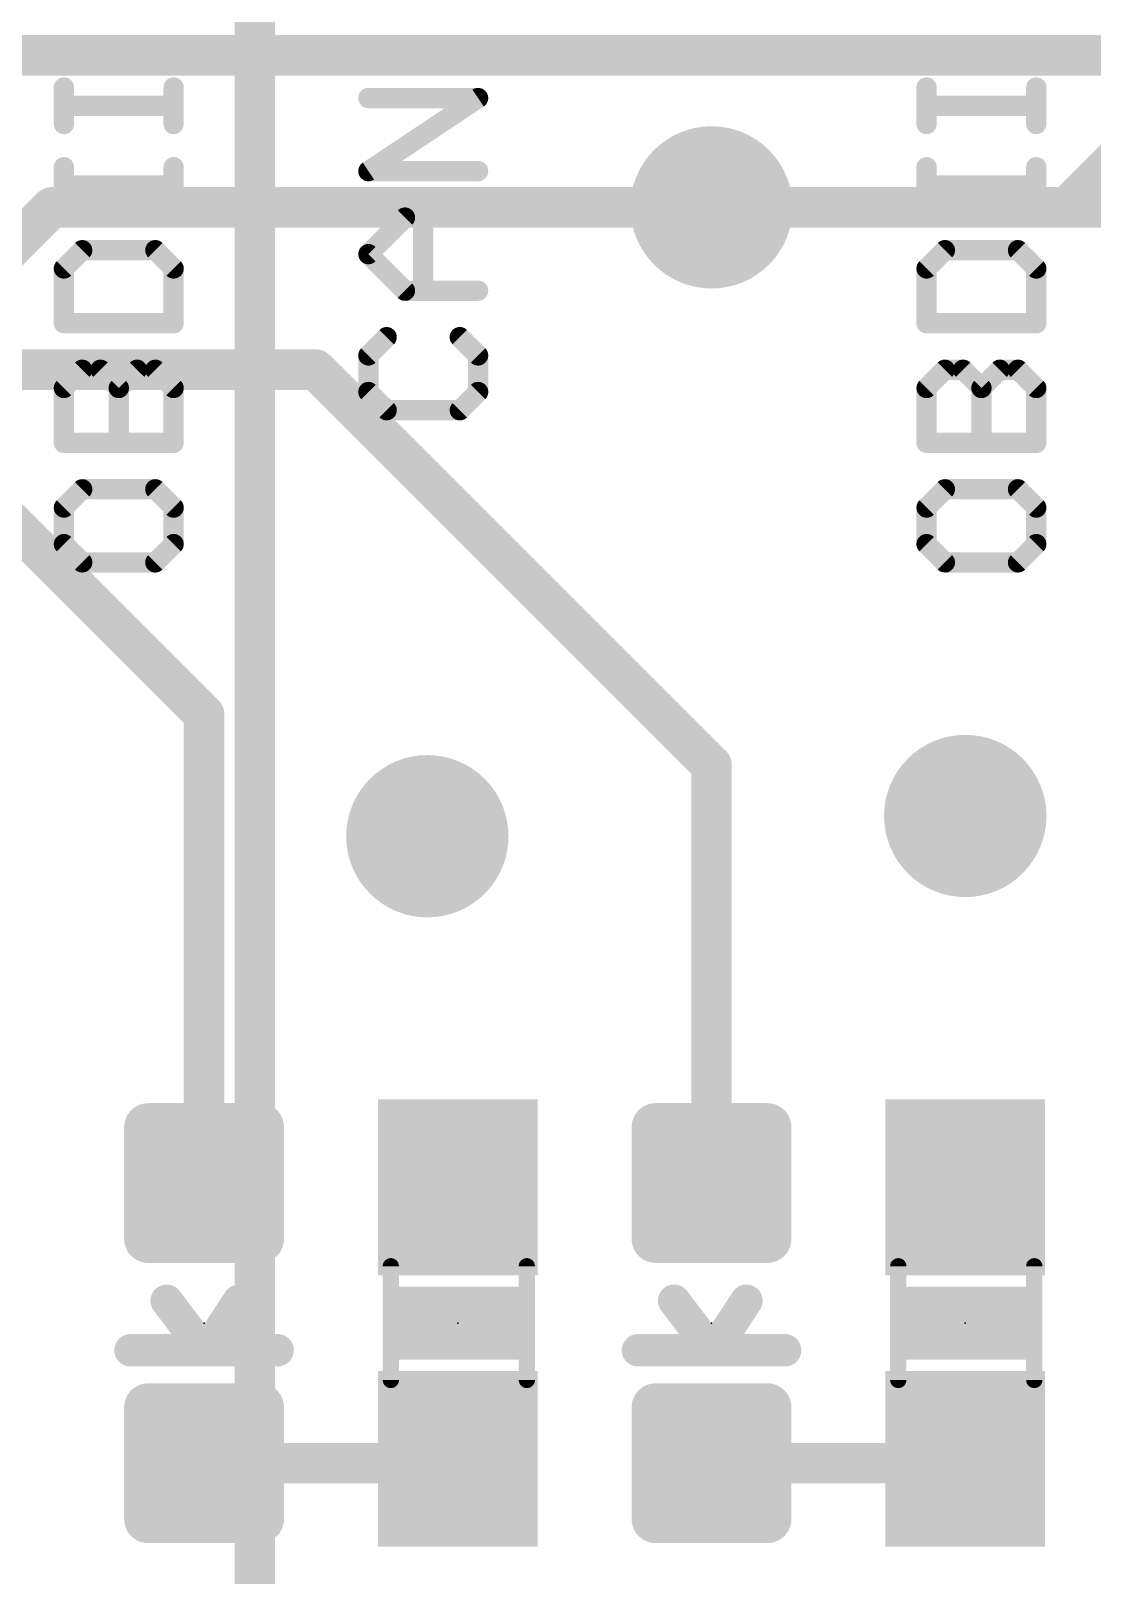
# Model space of a CAD drawing. Extents: x -28 to 79, y -27 to 67.
# Drawn here: x 25.27 to 31.91, y 35.25 to 44.92 of the extents above; entities that cross this region are included whole.
import ezdxf

# ---------------------------------------------------------------- set-up
doc = ezdxf.new("R2010")
doc.units = 0
for name, color, linetype in [('1', 12, 'CONTINUOUS'), ('16', 132, 'CONTINUOUS'), ('18', 110, 'CONTINUOUS'), ('21', 41, 'CONTINUOUS'), ('23', 53, 'CONTINUOUS'), ('51', 53, 'CONTINUOUS')]:
    doc.layers.add(name, color=color, linetype=linetype)

# ---------------------------------------------------------------- blocks, each defined once
blk = doc.blocks.new('RECT160000X160000R30')
at = {"const_width": 0.15}
blk.add_lwpolyline([(0.425, -0.35), (0.425, 0.35, 0.4142), (0.35, 0.425), (-0.35, 0.425, 0.4142), (-0.425, 0.35), (-0.425, -0.35, 0.4142), (-0.35, -0.425), (0.35, -0.425, 0.4142)], format="xyb", close=True, dxfattribs=at)
blk.add_solid([(-0.3754, -0.3754), (0.3754, -0.3754), (-0.3754, 0.3754), (0.3754, 0.3754)])
blk = doc.blocks.new('RECT')
blk.add_solid([(-0.5, -0.5), (0.5, -0.5), (-0.5, 0.5), (0.5, 0.5)])
blk = doc.blocks.new('ROUNDV')
at = {"const_width": 0.5}
blk.add_lwpolyline([(0, -0.25, 1), (0, 0.25, 1), (0, -0.25)], format="xyb", dxfattribs=at)

msp = doc.modelspace()

# ---------------------------------------------------------------- linework, layer by layer
at = {"layer": '1', "const_width": 0.254}
for points in [[(32.0675, 44.1325), (31.75, 43.815)], [(31.75, 43.815), (29.5275, 43.815)], [(27.051, 42.799), (9.779, 42.799)], [(27.051, 42.799), (29.5275, 40.3225)], [(24.8285, 42.164), (26.3525, 40.64)], [(26.3525, 40.64), (26.3525, 37.707)], [(29.5275, 40.3225), (29.5275, 37.707)], [(26.3525, 35.953), (27.913, 35.953)], [(27.913, 35.953), (27.94, 35.98)], [(29.5275, 35.953), (31.088, 35.953)], [(31.088, 35.953), (31.115, 35.98)]]:
    msp.add_lwpolyline(points, dxfattribs=at)
at = {"layer": '1', "const_width": 0.127}
for points in [[(29.5275, 43.8785, 1), (29.5275, 43.7515)], [(31.7051, 43.8599, 1), (31.7949, 43.7701)], [(31.75, 43.7515, 1), (31.75, 43.8785)], [(27.0959, 42.8439, 1), (27.0061, 42.7541)], [(27.051, 42.7355, 1), (27.051, 42.8625)], [(26.416, 40.64, 1), (26.289, 40.64)], [(26.3076, 40.5951, 1), (26.3974, 40.6849)], [(29.591, 40.3225, 1), (29.464, 40.3225)], [(29.4826, 40.2776, 1), (29.5724, 40.3674)], [(26.289, 37.707, 1), (26.416, 37.707)], [(29.464, 37.707, 1), (29.591, 37.707)], [(26.3525, 36.0165, 1), (26.3525, 35.8895)], [(27.8681, 35.9979, 1), (27.9579, 35.9081)], [(27.9849, 35.9351, 1), (27.8951, 36.0249)], [(27.913, 35.8895, 1), (27.913, 36.0165)], [(29.5275, 36.0165, 1), (29.5275, 35.8895)], [(31.0431, 35.9979, 1), (31.1329, 35.9081)], [(31.1599, 35.9351, 1), (31.0701, 36.0249)], [(31.088, 35.8895, 1), (31.088, 36.0165)]]:
    msp.add_lwpolyline(points, format="xyb", dxfattribs=at)
at = {"layer": '16', "const_width": 0.254}
for points in [[(19.2405, 44.7675), (41.5925, 44.7675)], [(22.86, 41.275), (25.4, 43.815)], [(25.4, 43.815), (29.5275, 43.815)], [(39.37, 43.815), (29.5275, 43.815)]]:
    msp.add_lwpolyline(points, dxfattribs=at)
at = {"layer": '16', "const_width": 0.127}
for points in [[(25.4, 43.8785, 1), (25.4, 43.7515)], [(25.4449, 43.7701, 1), (25.3551, 43.8599)], [(29.5275, 43.8785, 1), (29.5275, 43.7515)], [(29.5275, 43.7515, 1), (29.5275, 43.8785)]]:
    msp.add_lwpolyline(points, format="xyb", dxfattribs=at)
at = {"layer": '21'}
for points, const_width in [([(25.4756, 44.3367), (25.4756, 44.5655)], 0.127), ([(26.162, 44.3367), (26.162, 44.5655)], 0.127), ([(30.8731, 44.3367), (30.8731, 44.5655)], 0.127), ([(31.5595, 44.3367), (31.5595, 44.5655)], 0.127), ([(26.162, 44.4511), (25.4756, 44.4511)], 0.127), ([(27.3806, 44.0418), (28.067, 44.4994)], 0.127), ([(28.067, 44.4994), (27.3806, 44.4994)], 0.127), ([(31.5595, 44.4511), (30.8731, 44.4511)], 0.127), ([(25.4756, 43.8377), (25.4756, 44.0665)], 0.127), ([(26.162, 43.8377), (26.162, 44.0665)], 0.127), ([(28.067, 44.0418), (27.3806, 44.0418)], 0.127), ([(30.8731, 43.8377), (30.8731, 44.0665)], 0.127), ([(31.5595, 43.8377), (31.5595, 44.0665)], 0.127), ([(26.162, 43.9521), (25.4756, 43.9521)], 0.127), ([(31.5595, 43.9521), (30.8731, 43.9521)], 0.127), ([(27.3806, 43.5222), (27.6094, 43.751)], 0.127), ([(27.6094, 43.751), (28.067, 43.751)], 0.127), ([(27.7238, 43.2934), (27.7238, 43.751)], 0.127), ([(25.59, 43.5469), (25.4756, 43.4325)], 0.127), ([(26.0476, 43.5469), (25.59, 43.5469)], 0.127), ([(26.162, 43.4325), (26.0476, 43.5469)], 0.127), ([(30.9875, 43.5469), (30.8731, 43.4325)], 0.127), ([(31.4451, 43.5469), (30.9875, 43.5469)], 0.127), ([(31.5595, 43.4325), (31.4451, 43.5469)], 0.127), ([(27.6094, 43.2934), (27.3806, 43.5222)], 0.127), ([(25.4756, 43.4325), (25.4756, 43.0893)], 0.127), ([(26.162, 43.0893), (26.162, 43.4325)], 0.127), ([(30.8731, 43.4325), (30.8731, 43.0893)], 0.127), ([(31.5595, 43.0893), (31.5595, 43.4325)], 0.127), ([(28.067, 43.2934), (27.6094, 43.2934)], 0.127), ([(25.4756, 43.0893), (26.162, 43.0893)], 0.127), ([(30.8731, 43.0893), (31.5595, 43.0893)], 0.127), ([(27.495, 43.0026), (27.3806, 42.8882)], 0.127), ([(28.067, 42.8882), (27.9526, 43.0026)], 0.127), ([(27.3806, 42.8882), (27.3806, 42.6594)], 0.127), ([(28.067, 42.6594), (28.067, 42.8882)], 0.127), ([(25.4756, 42.6841), (25.59, 42.7985)], 0.127), ([(25.59, 42.7985), (25.7044, 42.7985)], 0.127), ([(25.7044, 42.7985), (25.8188, 42.6841)], 0.127), ([(25.8188, 42.6841), (25.9332, 42.7985)], 0.127), ([(25.9332, 42.7985), (26.0476, 42.7985)], 0.127), ([(26.0476, 42.7985), (26.162, 42.6841)], 0.127), ([(30.8731, 42.6841), (30.9875, 42.7985)], 0.127), ([(30.9875, 42.7985), (31.1019, 42.7985)], 0.127), ([(31.1019, 42.7985), (31.2163, 42.6841)], 0.127), ([(31.2163, 42.6841), (31.3307, 42.7985)], 0.127), ([(31.3307, 42.7985), (31.4451, 42.7985)], 0.127), ([(31.4451, 42.7985), (31.5595, 42.6841)], 0.127), ([(25.4756, 42.3409), (25.4756, 42.6841)], 0.127), ([(25.8188, 42.3409), (25.8188, 42.6841)], 0.127), ([(26.162, 42.6841), (26.162, 42.3409)], 0.127), ([(30.8731, 42.3409), (30.8731, 42.6841)], 0.127), ([(31.2163, 42.3409), (31.2163, 42.6841)], 0.127), ([(31.5595, 42.6841), (31.5595, 42.3409)], 0.127), ([(27.3806, 42.6594), (27.495, 42.545)], 0.127), ([(27.9526, 42.545), (28.067, 42.6594)], 0.127), ([(27.495, 42.545), (27.9526, 42.545)], 0.127), ([(26.162, 42.3409), (25.4756, 42.3409)], 0.127), ([(31.5595, 42.3409), (30.8731, 42.3409)], 0.127), ([(25.59, 42.0501), (25.4756, 41.9357)], 0.127), ([(26.0476, 42.0501), (25.59, 42.0501)], 0.127), ([(26.162, 41.9357), (26.0476, 42.0501)], 0.127), ([(30.9875, 42.0501), (30.8731, 41.9357)], 0.127), ([(31.4451, 42.0501), (30.9875, 42.0501)], 0.127), ([(31.5595, 41.9357), (31.4451, 42.0501)], 0.127), ([(25.4756, 41.9357), (25.4756, 41.7069)], 0.127), ([(26.162, 41.7069), (26.162, 41.9357)], 0.127), ([(30.8731, 41.9357), (30.8731, 41.7069)], 0.127), ([(31.5595, 41.7069), (31.5595, 41.9357)], 0.127), ([(25.4756, 41.7069), (25.59, 41.5925)], 0.127), ([(26.0476, 41.5925), (26.162, 41.7069)], 0.127), ([(30.8731, 41.7069), (30.9875, 41.5925)], 0.127), ([(31.4451, 41.5925), (31.5595, 41.7069)], 0.127), ([(25.59, 41.5925), (26.0476, 41.5925)], 0.127), ([(30.9875, 41.5925), (31.4451, 41.5925)], 0.127), ([(26.3525, 36.66), (26.1187, 36.97)], 0.2032), ([(26.3779, 36.6754), (26.5709, 36.97)], 0.2032), ([(29.5275, 36.66), (29.2937, 36.97)], 0.2032), ([(29.5529, 36.6754), (29.7459, 36.97)], 0.2032), ([(25.8925, 36.66), (26.3525, 36.66)], 0.2032), ([(26.8125, 36.66), (26.3525, 36.66)], 0.2032), ([(29.0675, 36.66), (29.5275, 36.66)], 0.2032), ([(29.9875, 36.66), (29.5275, 36.66)], 0.2032)]:
    msp.add_lwpolyline(points, dxfattribs=dict(at, const_width=const_width))
for points, const_width in [([(25.5074, 44.5655, 1), (25.4439, 44.5655)], 0.0635), ([(26.1938, 44.5655, 1), (26.1303, 44.5655)], 0.0635), ([(30.9049, 44.5655, 1), (30.8414, 44.5655)], 0.0635), ([(31.5912, 44.5655, 1), (31.5278, 44.5655)], 0.0635), ([(25.4756, 44.4828, 1), (25.4756, 44.4193)], 0.0635), ([(26.162, 44.4193, 1), (26.162, 44.4828)], 0.0635), ([(27.3806, 44.5312, 1), (27.3806, 44.4677)], 0.0635), ([(28.0846, 44.473, 1), (28.0494, 44.5258)], 0.0635), ([(28.067, 44.4677, 1), (28.067, 44.5312)], 0.0635), ([(30.8731, 44.4828, 1), (30.8731, 44.4193)], 0.0635), ([(31.5595, 44.4193, 1), (31.5595, 44.4828)], 0.0635), ([(25.4439, 44.3367, 1), (25.5074, 44.3367)], 0.0635), ([(26.1303, 44.3367, 1), (26.1938, 44.3367)], 0.0635), ([(30.8414, 44.3367, 1), (30.9049, 44.3367)], 0.0635), ([(31.5278, 44.3367, 1), (31.5912, 44.3367)], 0.0635), ([(25.5074, 44.0665, 1), (25.4439, 44.0665)], 0.0635), ([(26.1938, 44.0665, 1), (26.1303, 44.0665)], 0.0635), ([(27.3806, 44.0736, 1), (27.3806, 44.0101)], 0.0635), ([(27.363, 44.0682, 1), (27.3982, 44.0154)], 0.0635), ([(28.067, 44.0101, 1), (28.067, 44.0736)], 0.0635), ([(30.9049, 44.0665, 1), (30.8414, 44.0665)], 0.0635), ([(31.5912, 44.0665, 1), (31.5278, 44.0665)], 0.0635), ([(25.4756, 43.9839, 1), (25.4756, 43.9204)], 0.0635), ([(26.162, 43.9204, 1), (26.162, 43.9839)], 0.0635), ([(30.8731, 43.9839, 1), (30.8731, 43.9204)], 0.0635), ([(31.5595, 43.9204, 1), (31.5595, 43.9839)], 0.0635), ([(25.4439, 43.8377, 1), (25.5074, 43.8377)], 0.0635), ([(26.1303, 43.8377, 1), (26.1938, 43.8377)], 0.0635), ([(27.6094, 43.7828, 1), (27.6094, 43.7193)], 0.0635), ([(27.6319, 43.7286, 1), (27.587, 43.7735)], 0.0635), ([(27.7556, 43.751, 1), (27.6921, 43.751)], 0.0635), ([(28.067, 43.7193, 1), (28.067, 43.7828)], 0.0635), ([(30.8414, 43.8377, 1), (30.9049, 43.8377)], 0.0635), ([(31.5278, 43.8377, 1), (31.5912, 43.8377)], 0.0635), ([(25.59, 43.5787, 1), (25.59, 43.5152)], 0.0635), ([(25.6125, 43.5245, 1), (25.5676, 43.5694)], 0.0635), ([(26.0701, 43.5694, 1), (26.0252, 43.5245)], 0.0635), ([(26.0476, 43.5152, 1), (26.0476, 43.5787)], 0.0635), ([(30.9875, 43.5787, 1), (30.9875, 43.5152)], 0.0635), ([(31.01, 43.5245, 1), (30.9651, 43.5694)], 0.0635), ([(31.4676, 43.5694, 1), (31.4227, 43.5245)], 0.0635), ([(31.4451, 43.5152, 1), (31.4451, 43.5787)], 0.0635), ([(27.4031, 43.5447, 1), (27.3582, 43.4998)], 0.0635), ([(27.3582, 43.5447, 1), (27.4031, 43.4998)], 0.0635), ([(25.5074, 43.4325, 1), (25.4439, 43.4325)], 0.0635), ([(25.4532, 43.455, 1), (25.4981, 43.4101)], 0.0635), ([(26.1938, 43.4325, 1), (26.1303, 43.4325)], 0.0635), ([(26.1395, 43.4101, 1), (26.1845, 43.455)], 0.0635), ([(30.9049, 43.4325, 1), (30.8414, 43.4325)], 0.0635), ([(30.8507, 43.455, 1), (30.8956, 43.4101)], 0.0635), ([(31.5912, 43.4325, 1), (31.5278, 43.4325)], 0.0635), ([(31.537, 43.4101, 1), (31.582, 43.455)], 0.0635), ([(27.6094, 43.3252, 1), (27.6094, 43.2617)], 0.0635), ([(27.587, 43.271, 1), (27.6319, 43.3159)], 0.0635), ([(27.6921, 43.2934, 1), (27.7556, 43.2934)], 0.0635), ([(28.067, 43.2617, 1), (28.067, 43.3252)], 0.0635), ([(25.4756, 43.1211, 1), (25.4756, 43.0576)], 0.0635), ([(25.4439, 43.0893, 1), (25.5074, 43.0893)], 0.0635), ([(26.1303, 43.0893, 1), (26.1938, 43.0893)], 0.0635), ([(26.162, 43.0576, 1), (26.162, 43.1211)], 0.0635), ([(30.8731, 43.1211, 1), (30.8731, 43.0576)], 0.0635), ([(30.8414, 43.0893, 1), (30.9049, 43.0893)], 0.0635), ([(31.5278, 43.0893, 1), (31.5912, 43.0893)], 0.0635), ([(31.5595, 43.0576, 1), (31.5595, 43.1211)], 0.0635), ([(27.5175, 42.9801, 1), (27.4726, 43.025)], 0.0635), ([(27.9751, 43.025, 1), (27.9302, 42.9801)], 0.0635), ([(27.4124, 42.8882, 1), (27.3489, 42.8882)], 0.0635), ([(27.3582, 42.9106, 1), (27.4031, 42.8657)], 0.0635), ([(28.0987, 42.8882, 1), (28.0353, 42.8882)], 0.0635), ([(28.0445, 42.8657, 1), (28.0895, 42.9106)], 0.0635), ([(25.59, 42.8303, 1), (25.59, 42.7668)], 0.0635), ([(25.6125, 42.7761, 1), (25.5676, 42.821)], 0.0635), ([(25.7269, 42.821, 1), (25.682, 42.7761)], 0.0635), ([(25.7044, 42.7668, 1), (25.7044, 42.8303)], 0.0635), ([(25.9332, 42.8303, 1), (25.9332, 42.7668)], 0.0635), ([(25.9557, 42.7761, 1), (25.9108, 42.821)], 0.0635), ([(26.0701, 42.821, 1), (26.0252, 42.7761)], 0.0635), ([(26.0476, 42.7668, 1), (26.0476, 42.8303)], 0.0635), ([(30.9875, 42.8303, 1), (30.9875, 42.7668)], 0.0635), ([(31.01, 42.7761, 1), (30.9651, 42.821)], 0.0635), ([(31.1244, 42.821, 1), (31.0795, 42.7761)], 0.0635), ([(31.1019, 42.7668, 1), (31.1019, 42.8303)], 0.0635), ([(31.3307, 42.8303, 1), (31.3307, 42.7668)], 0.0635), ([(31.3532, 42.7761, 1), (31.3083, 42.821)], 0.0635), ([(31.4676, 42.821, 1), (31.4227, 42.7761)], 0.0635), ([(31.4451, 42.7668, 1), (31.4451, 42.8303)], 0.0635), ([(25.5074, 42.6841, 1), (25.4439, 42.6841)], 0.0635), ([(25.4532, 42.7066, 1), (25.4981, 42.6617)], 0.0635), ([(25.8506, 42.6841, 1), (25.7871, 42.6841)], 0.0635), ([(25.7964, 42.7066, 1), (25.8413, 42.6617)], 0.0635), ([(25.7964, 42.6617, 1), (25.8413, 42.7066)], 0.0635), ([(26.1938, 42.6841, 1), (26.1303, 42.6841)], 0.0635), ([(26.1395, 42.6617, 1), (26.1845, 42.7066)], 0.0635), ([(30.9049, 42.6841, 1), (30.8414, 42.6841)], 0.0635), ([(30.8507, 42.7066, 1), (30.8956, 42.6617)], 0.0635), ([(31.2481, 42.6841, 1), (31.1846, 42.6841)], 0.0635), ([(31.1939, 42.7066, 1), (31.2388, 42.6617)], 0.0635), ([(31.1939, 42.6617, 1), (31.2388, 42.7066)], 0.0635), ([(31.5912, 42.6841, 1), (31.5278, 42.6841)], 0.0635), ([(31.537, 42.6617, 1), (31.582, 42.7066)], 0.0635), ([(27.4031, 42.6818, 1), (27.3582, 42.6369)], 0.0635), ([(27.3489, 42.6594, 1), (27.4124, 42.6594)], 0.0635), ([(28.0353, 42.6594, 1), (28.0987, 42.6594)], 0.0635), ([(28.0895, 42.6369, 1), (28.0445, 42.6818)], 0.0635), ([(27.495, 42.5768, 1), (27.495, 42.5132)], 0.0635), ([(27.4726, 42.5225, 1), (27.5175, 42.5675)], 0.0635), ([(27.9302, 42.5675, 1), (27.9751, 42.5225)], 0.0635), ([(27.9526, 42.5132, 1), (27.9526, 42.5768)], 0.0635), ([(25.4756, 42.3727, 1), (25.4756, 42.3092)], 0.0635), ([(25.4439, 42.3409, 1), (25.5074, 42.3409)], 0.0635), ([(25.7871, 42.3409, 1), (25.8506, 42.3409)], 0.0635), ([(26.1303, 42.3409, 1), (26.1938, 42.3409)], 0.0635), ([(26.162, 42.3092, 1), (26.162, 42.3727)], 0.0635), ([(30.8731, 42.3727, 1), (30.8731, 42.3092)], 0.0635), ([(30.8414, 42.3409, 1), (30.9049, 42.3409)], 0.0635), ([(31.1846, 42.3409, 1), (31.2481, 42.3409)], 0.0635), ([(31.5278, 42.3409, 1), (31.5912, 42.3409)], 0.0635), ([(31.5595, 42.3092, 1), (31.5595, 42.3727)], 0.0635), ([(25.59, 42.0818, 1), (25.59, 42.0183)], 0.0635), ([(25.6125, 42.0276, 1), (25.5676, 42.0725)], 0.0635), ([(26.0701, 42.0725, 1), (26.0252, 42.0276)], 0.0635), ([(26.0476, 42.0183, 1), (26.0476, 42.0818)], 0.0635), ([(30.9875, 42.0818, 1), (30.9875, 42.0183)], 0.0635), ([(31.01, 42.0276, 1), (30.9651, 42.0725)], 0.0635), ([(31.4676, 42.0725, 1), (31.4227, 42.0276)], 0.0635), ([(31.4451, 42.0183, 1), (31.4451, 42.0818)], 0.0635), ([(25.5074, 41.9357, 1), (25.4439, 41.9357)], 0.0635), ([(25.4532, 41.9581, 1), (25.4981, 41.9132)], 0.0635), ([(26.1938, 41.9357, 1), (26.1303, 41.9357)], 0.0635), ([(26.1395, 41.9132, 1), (26.1845, 41.9581)], 0.0635), ([(30.9049, 41.9357, 1), (30.8414, 41.9357)], 0.0635), ([(30.8507, 41.9581, 1), (30.8956, 41.9132)], 0.0635), ([(31.5912, 41.9357, 1), (31.5278, 41.9357)], 0.0635), ([(31.537, 41.9132, 1), (31.582, 41.9581)], 0.0635), ([(25.4981, 41.7293, 1), (25.4532, 41.6844)], 0.0635), ([(26.1845, 41.6844, 1), (26.1395, 41.7293)], 0.0635), ([(30.8956, 41.7293, 1), (30.8507, 41.6844)], 0.0635), ([(31.582, 41.6844, 1), (31.537, 41.7293)], 0.0635), ([(25.4439, 41.7069, 1), (25.5074, 41.7069)], 0.0635), ([(26.1303, 41.7069, 1), (26.1938, 41.7069)], 0.0635), ([(30.8414, 41.7069, 1), (30.9049, 41.7069)], 0.0635), ([(31.5278, 41.7069, 1), (31.5912, 41.7069)], 0.0635), ([(25.59, 41.6243, 1), (25.59, 41.5607)], 0.0635), ([(25.5676, 41.57, 1), (25.6125, 41.615)], 0.0635), ([(26.0252, 41.615, 1), (26.0701, 41.57)], 0.0635), ([(26.0476, 41.5607, 1), (26.0476, 41.6243)], 0.0635), ([(30.9875, 41.6243, 1), (30.9875, 41.5607)], 0.0635), ([(30.9651, 41.57, 1), (31.01, 41.615)], 0.0635), ([(31.4227, 41.615, 1), (31.4676, 41.57)], 0.0635), ([(31.4451, 41.5607, 1), (31.4451, 41.6243)], 0.0635), ([(26.1593, 37.0006, 1), (26.0781, 36.9394)], 0.1016), ([(26.6134, 36.9422, 1), (26.5284, 36.9978)], 0.1016), ([(29.3343, 37.0006, 1), (29.2531, 36.9394)], 0.1016), ([(29.7884, 36.9422, 1), (29.7034, 36.9978)], 0.1016), ([(25.8925, 36.7108, 1), (25.8925, 36.6092)], 0.1016), ([(26.3525, 36.7108, 1), (26.3525, 36.6092)], 0.1016), ([(26.3119, 36.6294, 1), (26.3931, 36.6906)], 0.1016), ([(26.3354, 36.7032, 1), (26.4204, 36.6476)], 0.1016), ([(26.3525, 36.6092, 1), (26.3525, 36.7108)], 0.1016), ([(26.8125, 36.6092, 1), (26.8125, 36.7108)], 0.1016), ([(29.0675, 36.7108, 1), (29.0675, 36.6092)], 0.1016), ([(29.5275, 36.7108, 1), (29.5275, 36.6092)], 0.1016), ([(29.4869, 36.6294, 1), (29.5681, 36.6906)], 0.1016), ([(29.5104, 36.7032, 1), (29.5954, 36.6476)], 0.1016), ([(29.5275, 36.6092, 1), (29.5275, 36.7108)], 0.1016), ([(29.9875, 36.6092, 1), (29.9875, 36.7108)], 0.1016)]:
    msp.add_lwpolyline(points, format="xyb", dxfattribs=dict(at, const_width=const_width))
at = {"layer": '23'}
for p in [(26.3525, 36.83), (27.94, 36.83), (29.5275, 36.83), (31.115, 36.83)]:
    msp.add_point(p, dxfattribs=at)
at = {"layer": '51'}
for points, const_width in [([(26.67, 62.23), (26.67, -6.35)], 0.254), ([(27.521, 37.186), (27.521, 36.474)], 0.1016), ([(28.372, 37.186), (28.372, 36.474)], 0.1016), ([(30.696, 37.186), (30.696, 36.474)], 0.1016), ([(31.547, 37.186), (31.547, 36.474)], 0.1016)]:
    msp.add_lwpolyline(points, dxfattribs=dict(at, const_width=const_width))
at = {"layer": '51', "const_width": 0.0508}
for points in [[(27.5464, 37.186, 1), (27.4956, 37.186)], [(28.3974, 37.186, 1), (28.3466, 37.186)], [(30.7214, 37.186, 1), (30.6706, 37.186)], [(31.5724, 37.186, 1), (31.5216, 37.186)], [(27.4956, 36.474, 1), (27.5464, 36.474)], [(28.3466, 36.474, 1), (28.3974, 36.474)], [(30.6706, 36.474, 1), (30.7214, 36.474)], [(31.5216, 36.474, 1), (31.5724, 36.474)]]:
    msp.add_lwpolyline(points, format="xyb", dxfattribs=at)

# ---------------------------------------------------------------- block references
at = {"layer": '1', "rotation": 180}
for p in [(26.3525, 37.707), (29.5275, 37.707), (26.3525, 35.953), (29.5275, 35.953)]:
    msp.add_blockref('RECT160000X160000R30', p, dxfattribs=at)
at = {"layer": '1', "xscale": 1.1, "rotation": 270}
for p in [(27.94, 37.68), (31.115, 37.68), (27.94, 35.98), (31.115, 35.98)]:
    msp.add_blockref('RECT', p, dxfattribs=at)
at = {"layer": '18', "xscale": 1.016, "yscale": 1.016}
for p in [(29.5275, 43.815), (29.5275, 43.815), (31.115, 40.005), (31.115, 40.005), (27.7495, 39.878), (27.7495, 39.878)]:
    msp.add_blockref('ROUNDV', p, dxfattribs=at)
at = {"layer": '21', "xscale": 0.4572, "yscale": 0.762, "rotation": 270}
for p in [(27.94, 36.83), (31.115, 36.83)]:
    msp.add_blockref('RECT', p, dxfattribs=at)
at = {"layer": '51', "xscale": 0.5001, "yscale": 0.95, "rotation": 270}
for p in [(27.9451, 37.4182), (31.1201, 37.4182), (27.9451, 36.2497), (31.1201, 36.2497)]:
    msp.add_blockref('RECT', p, dxfattribs=at)

doc.saveas('drawing.dxf')
